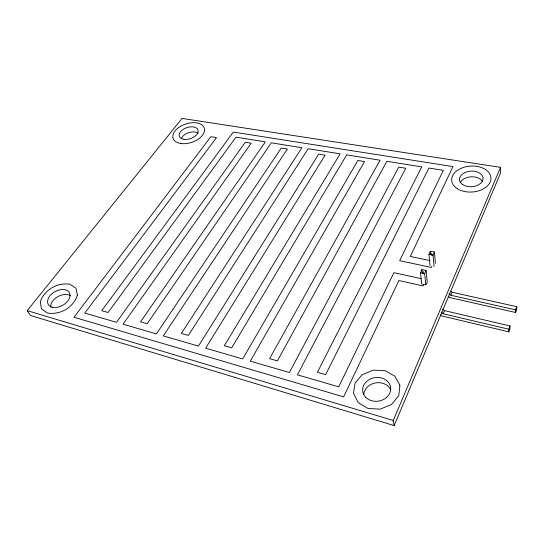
<?xml version="1.0" encoding="UTF-8"?>
<svg xmlns="http://www.w3.org/2000/svg" width="544" height="544" viewBox="0 0 544 544"><rect width="100%" height="100%" fill="white"/><g stroke="black" fill="none" stroke-linecap="round" stroke-linejoin="round"><path stroke-width="0.82" d="M440.443 314.854L441.742 315.942L508.803 331.84L508.83 329.229L509.986 325.951L444.496 310.631L442.612 309.053M509.986 325.951L509.959 328.569L508.803 331.84M448.208 296.439L449.48 297.52L515.63 312.494L515.678 309.856L516.8 306.694L452.2 292.271L450.915 291.183M515.63 312.494L516.746 309.339L516.8 306.694M508.83 329.229L443.19 313.752L444.496 310.631M515.678 309.856L450.935 295.283L452.2 292.271M394.162 425.585L500.521 173.074L500.514 167.362L182.07 118.415L27.2 310.638L30.423 315.472L394.162 425.585L393.244 420.485L500.514 167.362M423.64 284.689L423.076 285.94L398.881 280.534L343.645 396.862L74.018 317.261L210.868 136.66L216.512 137.578L84.755 313.079L116.525 322.306L245.324 142.249L251.206 143.201L123.039 324.197L156.434 333.894L281.241 148.063L287.375 149.063L163.282 335.886L198.431 346.093L318.716 154.136L325.122 155.176L205.646 348.187L242.685 358.945L357.85 160.48L364.541 161.561L250.288 361.155L289.381 372.511L398.759 167.11L405.756 168.239L297.418 374.843L338.728 386.838L393.897 272.68L420.961 278.623M431.929 266.24L431.385 267.451L399.677 260.712L443.353 170.34L428.91 168.028L325.625 374.666L317.397 372.32L421.77 166.886L386.872 161.303L277.379 360.89L269.593 358.659L380.045 160.215L346.678 154.877L231.696 347.834L224.312 345.726L340.143 153.83L308.203 148.723L188.36 335.451L181.356 333.452L301.947 147.723L271.34 142.827L147.213 323.694L140.556 321.796L265.35 141.868L236.001 137.176L108.079 312.514L101.742 310.706L233.335 132.07L452.996 166.586L410.312 256.462L429.991 260.576M425.802 284.872L424.646 273.625L426.068 270.49L421.94 269.606L420.505 272.734L421.722 283.968M434.064 266.41L433.051 255.088L434.425 252.062L430.345 251.233L428.964 254.245L430.039 265.554M428.964 254.245L433.051 255.088M420.505 272.734L424.646 273.625M515.093 308.965L516.746 309.339M27.2 310.638L393.244 420.485M441.293 312.174L443.19 313.752M449.004 293.651L450.935 295.283M421.94 269.606L422.362 273.618M423.286 271.612L423.538 274.02M426.068 270.49L427.196 281.751M430.345 251.233L430.644 254.463M431.698 253.157L431.916 255.578M434.425 252.062L435.411 263.391M181.213 138.781A9.799 5.807 -18.3 0 1 188.564 132.716A9.799 5.807 -18.3 0 1 198.145 133.096M363.759 394.516A14.008 11.859 -8.5 0 1 375.557 382.894A14.008 11.859 -8.5 0 1 390.769 389.817M460.265 182.662A11.737 7.793 -3.7 0 1 471.322 176.78A11.737 7.793 -3.7 0 1 482.569 181.682M50.667 307.176A11.988 7.84 -29 0 1 57.712 296.711A11.988 7.84 -29 0 1 70.516 295.725M427.02 282.35A2.591 1.945 -4.9 0 1 425.619 284.526A2.591 1.945 -4.9 0 1 422.525 284.165M399.874 385.193L398.772 395.57L391.605 404.389L380.29 409.142L368.002 408.462L358.197 402.601L353.505 393.278L355.028 383.071L362.216 374.653L373.136 370.138L384.996 370.648L394.781 376.108L399.874 385.193M77.391 294.923C73.834 307.476 59.969 315.207 47.342 313.018L41.432 308.829L40.263 301.927C44.118 289.768 57.514 282.261 69.938 284.24L75.915 288.17L77.391 294.923M183.899 139.291A9.86 5.794 -18.3 0 0 198.206 131.131A9.86 5.794 -18.3 0 0 183.906 128.914A9.86 5.794 -18.3 0 0 183.899 139.291M365.792 397.419A14.124 11.893 -8.6 0 0 389.851 393.02A14.124 11.893 -8.6 0 0 374.401 377.713A14.124 11.893 -8.6 0 0 365.792 397.419M462.713 184.627A11.818 7.793 -3.8 0 0 482.576 180.69A11.818 7.793 -3.8 0 0 468.472 171.442A11.818 7.793 -3.8 0 0 462.713 184.627M52.102 307.176A12.07 7.834 -28.9 0 0 69.945 296.33A12.07 7.834 -28.9 0 0 54.325 292.046A12.07 7.834 -28.9 0 0 52.102 307.176M457.164 188.612A19.693 12.988 -3.8 0 0 490.226 181.927A19.693 12.988 -3.8 0 0 466.582 166.607A19.693 12.988 -3.8 0 0 457.164 188.612M180.805 143.507A16.429 9.656 -18.3 0 0 204.578 129.846A16.429 9.656 -18.3 0 0 180.669 126.249A16.429 9.656 -18.3 0 0 180.805 143.507"/></g></svg>
